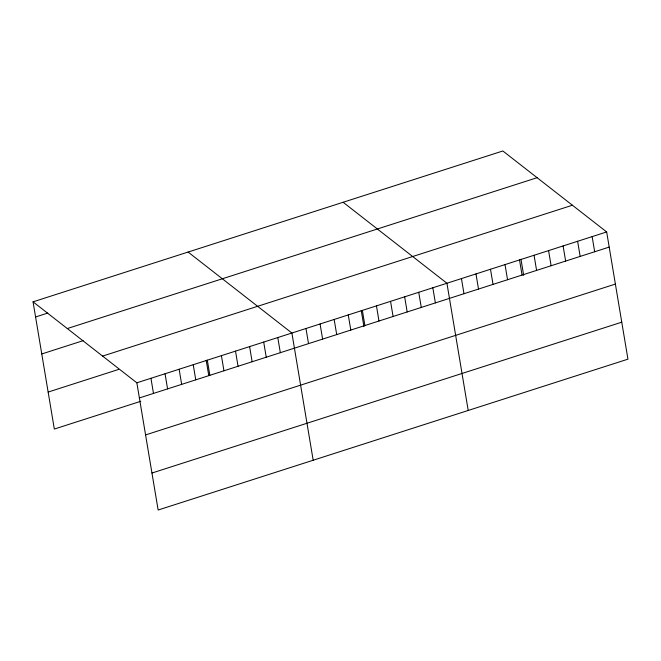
<?xml version="1.0" encoding="UTF-8"?>
<svg xmlns="http://www.w3.org/2000/svg" width="661" height="661" viewBox="0 0 661 661"><rect width="100%" height="100%" fill="white"/><g stroke="black" fill="none" stroke-linecap="round" stroke-linejoin="round"><path stroke-width="0.99" d="M33.05 301.837L502.856 150.981L606.666 231.953L627.95 359.163L158.144 510.019L136.852 382.81L33.05 301.837L54.334 429.047L140.785 401.293M35.587 316.974L47.799 313.05M67.306 328.558L537.112 177.702M41.775 353.957L83.112 340.679M102.595 356.089L572.409 205.232M48.146 392.064L118.616 369.433M136.852 382.81L606.666 231.953M139.388 397.947L609.194 247.09M145.577 434.93L615.383 284.073M151.947 473.036L621.761 322.18M343.125 202.274L446.927 283.239L468.211 410.456M188.088 252.056L291.889 333.028L313.174 460.238M592.14 236.613L594.677 251.75M577.623 241.273L580.151 256.41M563.098 245.942L565.634 261.078M548.58 250.602L551.109 265.739M534.055 255.262L536.592 270.399M520.975 259.228L523.669 275.348M519.529 259.93L522.066 275.067M505.012 264.59L507.549 279.727M490.487 269.25L493.023 284.387M475.97 273.918L478.506 289.055M461.444 278.578L463.981 293.715M432.831 287.766L435.368 302.903M418.735 292.294L421.272 307.431M404.648 296.822L407.176 311.959M390.552 301.342L393.08 316.479M376.456 305.869L378.984 321.006M362.36 310.397L364.897 325.534M361.237 310.513L363.938 326.641M348.264 314.925L350.801 330.062M334.169 319.445L336.705 334.582M320.081 323.973L322.609 339.11M305.985 328.5L308.513 343.637M277.794 337.548L280.33 352.685M263.698 342.076L266.234 357.213M249.61 346.604L252.138 361.741M235.514 351.131L238.043 366.268M221.418 355.651L223.947 370.788M207.323 360.179L209.859 375.316M206.199 360.303L208.744 375.473M193.227 364.707L195.763 379.844M179.131 369.235L181.668 384.372M165.043 373.754L167.572 388.891M150.948 378.282L153.476 393.419"/></g></svg>
